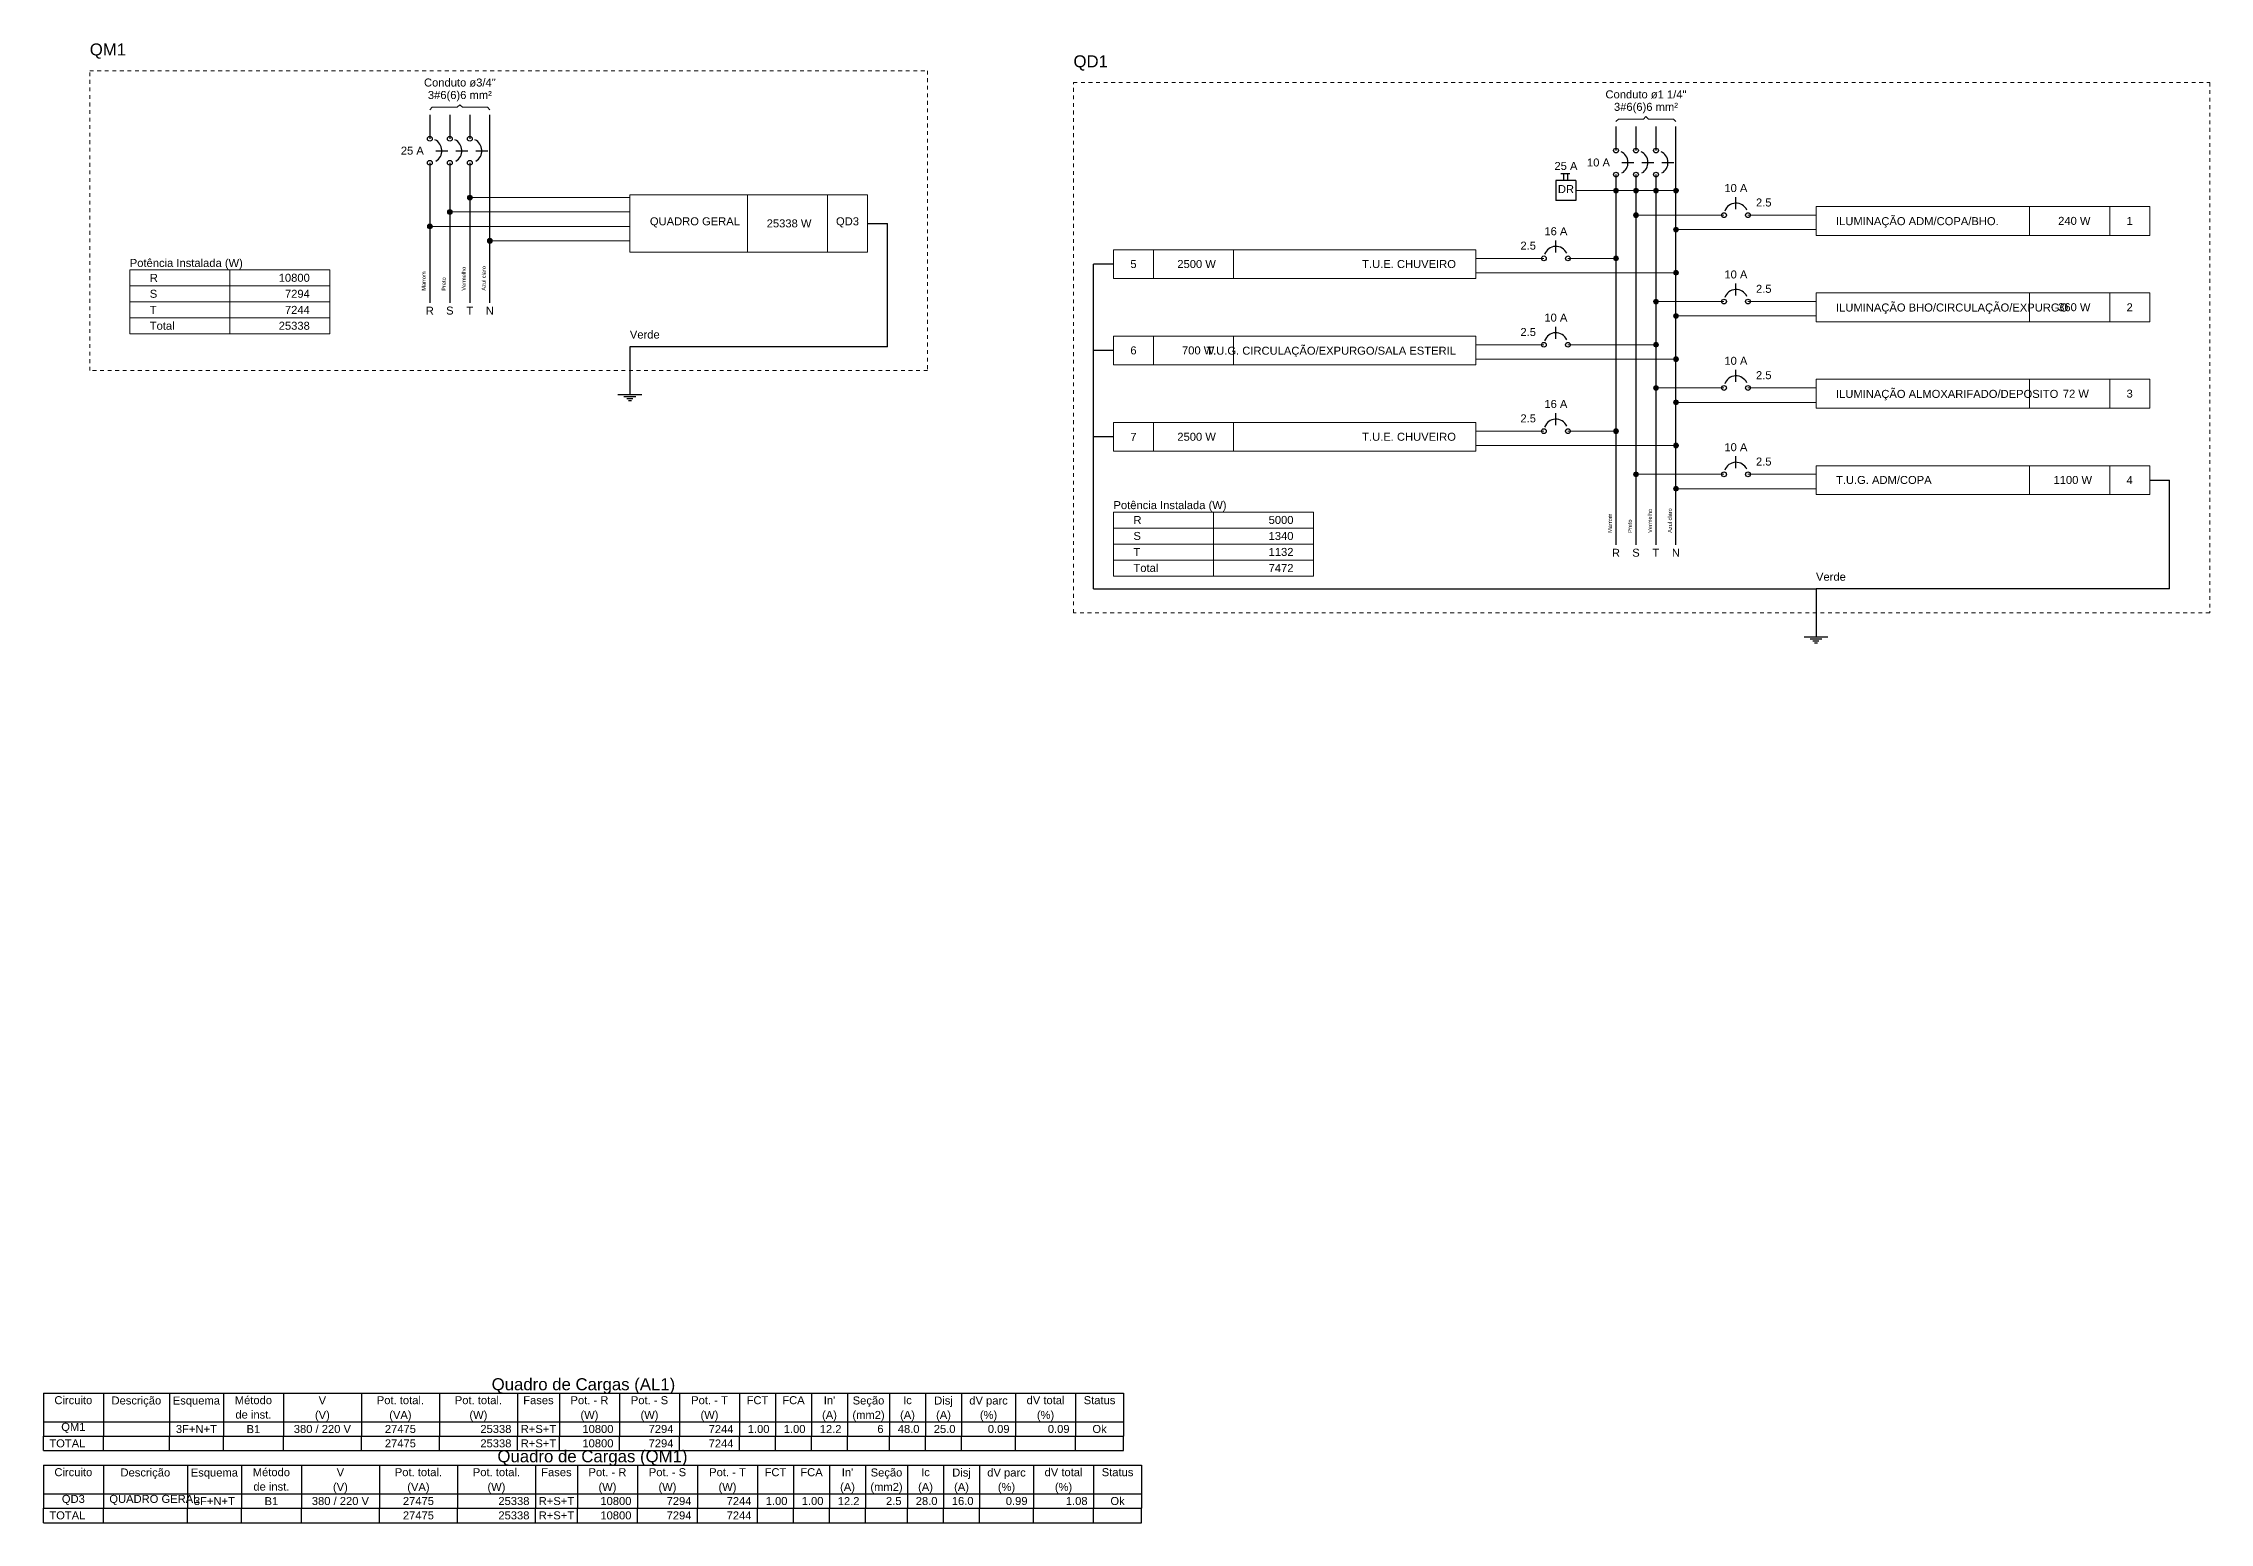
# Model space of a CAD drawing. Header units: millimetres. Extents: x 0 to 321, y -39 to 66.
# Drawn here: x 120.6 to 178, y -2.3 to 36.9 of the extents above; entities that cross this region are included whole.
import ezdxf

# ---------------------------------------------------------------- set-up
doc = ezdxf.new("R2010")
doc.units = ezdxf.units.MM
doc.header["$LTSCALE"] = 0.5
doc.header["$MEASUREMENT"] = 0
doc.linetypes.add('DOT2', pattern=[3.175, 0, -3.175])
for name, color, linetype, lineweight in [('DI-Barramento Fase 1', 6, 'Continuous', 30), ('DI-Barramento Fase 2', 6, 'Continuous', 30), ('DI-Barramento Fase 3', 6, 'Continuous', 30), ('DI-Barramento Neutro', 6, 'Continuous', 30), ('DI-Disjuntor', 1, 'Continuous', 30), ('DI-Fios', 3, 'Continuous', 30), ('DI-Linhas do diagrama', 9, 'Continuous', 20), ('DI-Linhas do quadro', 1, 'Continuous', 30), ('DI-Pontilhado', 7, 'Continuous', 20), ('DI-Textos do diagrama', 7, 'Continuous', 20), ('DI-Textos do quadro', 7, 'Continuous', 20), ('DI-Título do diagrama', 3, 'Continuous', 30), ('DI-Título do quadro', 1, 'Continuous', 30)]:
    doc.layers.add(name, color=color, linetype=linetype, lineweight=lineweight)
doc.styles.add('Arial', font='arial.ttf')

msp = doc.modelspace()

# ---------------------------------------------------------------- linework, layer by layer
at = {"layer": 'DI-Barramento Fase 1', "linetype": 'Continuous'}
for p, q in [((130.841, 34.983), (130.841, 34.348)), ((162.238, 34.669), (162.238, 34.034)), ((130.841, 33.712), (130.841, 30.006)), ((162.238, 33.398), (162.238, 23.592))]:
    msp.add_line(p, q, dxfattribs=at)
at = {"layer": 'DI-Barramento Fase 2', "linetype": 'Continuous'}
for p, q in [((131.371, 34.983), (131.371, 34.348)), ((162.767, 34.669), (162.767, 34.034)), ((131.371, 33.712), (131.371, 30.006)), ((162.767, 33.398), (162.767, 23.592))]:
    msp.add_line(p, q, dxfattribs=at)
at = {"layer": 'DI-Barramento Fase 3', "linetype": 'Continuous'}
for p, q in [((131.9, 34.983), (131.9, 34.348)), ((163.297, 34.669), (163.297, 34.034)), ((131.9, 33.712), (131.9, 30.006)), ((163.297, 33.398), (163.297, 23.592))]:
    msp.add_line(p, q, dxfattribs=at)
at = {"layer": 'DI-Barramento Neutro', "linetype": 'Continuous'}
for p, q in [((132.43, 30.006), (132.43, 34.983)), ((163.826, 23.592), (163.826, 34.669))]:
    msp.add_line(p, q, dxfattribs=at)
at = {"layer": 'DI-Disjuntor', "linetype": 'Continuous'}
for p, q in [((131, 34.03), (131.318, 34.03)), ((131.53, 34.03), (131.847, 34.03)), ((132.059, 34.03), (132.377, 34.03)), ((160.782, 33.425), (161.02, 33.425)), ((160.861, 33.24), (160.861, 33.425)), ((160.967, 33.24), (160.967, 33.425)), ((162.396, 33.716), (162.714, 33.716)), ((162.926, 33.716), (163.244, 33.716)), ((163.455, 33.716), (163.773, 33.716)), ((160.649, 33.24), (160.649, 32.71)), ((161.179, 33.24), (160.649, 33.24)), ((161.179, 32.71), (160.649, 32.71)), ((161.179, 33.24), (161.179, 32.71)), ((165.415, 32.481), (165.415, 32.799)), ((160.649, 31.338), (160.649, 31.655)), ((165.415, 30.194), (165.415, 30.512)), ((160.649, 29.05), (160.649, 29.368)), ((165.415, 27.907), (165.415, 28.224)), ((160.649, 26.763), (160.649, 27.081)), ((165.415, 25.619), (165.415, 25.937))]:
    msp.add_line(p, q, dxfattribs=at)
for centre in [(130.841, 34.348), (131.371, 34.348), (131.9, 34.348), (162.238, 34.034), (162.767, 34.034), (163.297, 34.034), (130.841, 33.712), (131.371, 33.712), (131.9, 33.712), (162.238, 33.398), (162.767, 33.398), (163.297, 33.398), (165.097, 32.323), (165.732, 32.323), (160.331, 31.179), (160.967, 31.179), (165.097, 30.035), (165.732, 30.035), (160.331, 28.891), (160.967, 28.891), (165.097, 27.748), (165.732, 27.748), (160.331, 26.604), (160.967, 26.604), (165.097, 25.46), (165.732, 25.46)]:
    msp.add_circle(centre, 0.0635, dxfattribs=at)
for centre, start, end in [((130.841, 34.03), 300, 65), ((131.371, 34.03), 300, 65), ((131.9, 34.03), 300, 65), ((162.238, 33.716), 300, 65), ((162.767, 33.716), 300, 65), ((163.297, 33.716), 300, 65), ((165.415, 32.323), 25, 160), ((160.649, 31.179), 25, 160), ((165.415, 30.035), 25, 160), ((160.649, 28.891), 25, 160), ((165.415, 27.748), 25, 160), ((160.649, 26.604), 25, 160), ((165.415, 25.46), 25, 160)]:
    msp.add_arc(centre, 0.318, start, end, dxfattribs=at)
at = {"layer": 'DI-Fios', "linetype": 'Continuous'}
for p, q in [((142.427, 32.103), (142.956, 32.103)), ((142.956, 28.841), (142.956, 32.103)), ((148.937, 31.026), (148.407, 31.026)), ((148.407, 22.427), (148.407, 31.026)), ((136.136, 28.841), (136.136, 27.57)), ((142.956, 28.841), (136.136, 28.841)), ((148.937, 28.739), (148.407, 28.739)), ((135.819, 27.57), (136.454, 27.57)), ((135.977, 27.517), (136.295, 27.517)), ((136.057, 27.464), (136.216, 27.464)), ((136.097, 27.411), (136.176, 27.411)), ((148.937, 26.451), (148.407, 26.451)), ((176.365, 25.308), (176.894, 25.308)), ((176.894, 22.427), (176.894, 25.308)), ((148.407, 22.427), (167.533, 22.427)), ((167.533, 22.427), (167.533, 21.157)), ((176.894, 22.427), (167.533, 22.427)), ((167.215, 21.157), (167.85, 21.157)), ((167.374, 21.104), (167.691, 21.104)), ((167.453, 21.051), (167.612, 21.051)), ((167.493, 20.998), (167.572, 20.998))]:
    msp.add_line(p, q, dxfattribs=at)
at = {"layer": 'DI-Linhas do diagrama', "linetype": 'Continuous'}
for p, q in [((131.9, 32.789), (136.136, 32.789)), ((139.25, 31.34), (139.25, 32.865)), ((141.368, 31.34), (141.368, 32.865)), ((162.238, 32.975), (161.179, 32.975)), ((162.238, 32.975), (163.826, 32.975)), ((131.371, 32.408), (136.136, 32.408)), ((162.767, 32.323), (165.097, 32.323)), ((165.732, 32.323), (167.533, 32.323)), ((173.188, 31.789), (173.188, 32.551)), ((175.306, 31.789), (175.306, 32.551)), ((130.841, 32.026), (136.136, 32.026)), ((132.43, 31.645), (136.136, 31.645)), ((163.826, 31.941), (167.533, 31.941)), ((149.996, 30.645), (149.996, 31.408)), ((152.114, 30.645), (152.114, 31.408)), ((158.531, 31.179), (160.331, 31.179)), ((162.238, 31.179), (160.967, 31.179)), ((125.546, 30.451), (125.546, 30.874)), ((125.546, 30.027), (125.546, 30.451)), ((158.531, 30.798), (163.826, 30.798)), ((125.546, 29.603), (125.546, 30.027)), ((163.297, 30.035), (165.097, 30.035)), ((165.732, 30.035), (167.533, 30.035)), ((173.188, 29.501), (173.188, 30.264)), ((175.306, 29.501), (175.306, 30.264)), ((125.546, 29.18), (125.546, 29.603)), ((163.826, 29.654), (167.533, 29.654)), ((149.996, 28.358), (149.996, 29.12)), ((152.114, 28.358), (152.114, 29.12)), ((158.531, 28.891), (160.331, 28.891)), ((163.297, 28.891), (160.967, 28.891)), ((158.531, 28.51), (163.826, 28.51)), ((163.297, 27.748), (165.097, 27.748)), ((165.732, 27.748), (167.533, 27.748)), ((173.188, 27.214), (173.188, 27.976)), ((175.306, 27.214), (175.306, 27.976)), ((163.826, 27.366), (167.533, 27.366)), ((149.996, 26.07), (149.996, 26.833)), ((152.114, 26.07), (152.114, 26.833)), ((158.531, 26.604), (160.331, 26.604)), ((162.238, 26.604), (160.967, 26.604)), ((158.531, 26.223), (163.826, 26.223)), ((162.767, 25.46), (165.097, 25.46)), ((165.732, 25.46), (167.533, 25.46)), ((173.188, 24.927), (173.188, 25.689)), ((175.306, 24.927), (175.306, 25.689)), ((163.826, 25.079), (167.533, 25.079)), ((151.584, 24.037), (151.584, 24.461)), ((151.584, 23.613), (151.584, 24.037)), ((151.584, 23.19), (151.584, 23.613)), ((151.584, 22.766), (151.584, 23.19))]:
    msp.add_line(p, q, dxfattribs=at)
at = {"layer": 'DI-Linhas do diagrama', "linetype": 'Continuous', "const_width": 0.0635}
for points in [[(131.932, 32.789, 1), (131.868, 32.789, 1)], [(162.27, 32.975, 1), (162.206, 32.975, 1)], [(162.799, 32.975, 1), (162.735, 32.975, 1)], [(163.329, 32.975, 1), (163.265, 32.975, 1)], [(163.858, 32.975, 1), (163.794, 32.975, 1)], [(131.403, 32.408, 1), (131.339, 32.408, 1)], [(162.799, 32.323, 1), (162.735, 32.323, 1)], [(130.873, 32.026, 1), (130.809, 32.026, 1)], [(132.462, 31.645, 1), (132.398, 31.645, 1)], [(163.858, 31.941, 1), (163.794, 31.941, 1)], [(162.27, 31.179, 1), (162.206, 31.179, 1)], [(163.858, 30.798, 1), (163.794, 30.798, 1)], [(163.329, 30.035, 1), (163.265, 30.035, 1)], [(163.858, 29.654, 1), (163.794, 29.654, 1)], [(163.329, 28.891, 1), (163.265, 28.891, 1)], [(163.858, 28.51, 1), (163.794, 28.51, 1)], [(163.329, 27.748, 1), (163.265, 27.748, 1)], [(163.858, 27.366, 1), (163.794, 27.366, 1)], [(162.27, 26.604, 1), (162.206, 26.604, 1)], [(163.858, 26.223, 1), (163.794, 26.223, 1)], [(162.799, 25.46, 1), (162.735, 25.46, 1)], [(163.858, 25.079, 1), (163.794, 25.079, 1)]]:
    msp.add_lwpolyline(points, format="xyb", close=True, dxfattribs=at)
at = {"layer": 'DI-Linhas do diagrama', "linetype": 'Continuous'}
for points in [[(136.136, 31.34), (136.136, 32.865), (142.427, 32.865), (142.427, 31.34), (136.136, 31.34)], [(167.533, 31.789), (167.533, 32.551), (176.365, 32.551), (176.365, 31.789), (167.533, 31.789)], [(148.937, 30.645), (148.937, 31.408), (158.531, 31.408), (158.531, 30.645), (148.937, 30.645)], [(122.899, 30.451), (122.899, 30.874), (128.194, 30.874), (128.194, 30.451), (122.899, 30.451)], [(122.899, 30.027), (122.899, 30.451), (128.194, 30.451), (128.194, 30.027), (122.899, 30.027)], [(122.899, 29.603), (122.899, 30.027), (128.194, 30.027), (128.194, 29.603), (122.899, 29.603)], [(167.533, 29.501), (167.533, 30.264), (176.365, 30.264), (176.365, 29.501), (167.533, 29.501)], [(122.899, 29.18), (122.899, 29.603), (128.194, 29.603), (128.194, 29.18), (122.899, 29.18)], [(148.937, 28.358), (148.937, 29.12), (158.531, 29.12), (158.531, 28.358), (148.937, 28.358)], [(167.533, 27.214), (167.533, 27.976), (176.365, 27.976), (176.365, 27.214), (167.533, 27.214)], [(148.937, 26.07), (148.937, 26.833), (158.531, 26.833), (158.531, 26.07), (148.937, 26.07)], [(167.533, 24.927), (167.533, 25.689), (176.365, 25.689), (176.365, 24.927), (167.533, 24.927)], [(148.937, 24.037), (148.937, 24.461), (154.232, 24.461), (154.232, 24.037), (148.937, 24.037)], [(148.937, 23.613), (148.937, 24.037), (154.232, 24.037), (154.232, 23.613), (148.937, 23.613)], [(148.937, 23.19), (148.937, 23.613), (154.232, 23.613), (154.232, 23.19), (148.937, 23.19)], [(148.937, 22.766), (148.937, 23.19), (154.232, 23.19), (154.232, 22.766), (148.937, 22.766)]]:
    msp.add_lwpolyline(points, close=True, dxfattribs=at)
for centre in [(131.9, 32.789), (162.238, 32.975), (162.767, 32.975), (163.297, 32.975), (163.826, 32.975), (131.371, 32.408), (162.767, 32.323), (130.841, 32.026), (132.43, 31.645), (163.826, 31.941), (162.238, 31.179), (163.826, 30.798), (163.297, 30.035), (163.826, 29.654), (163.297, 28.891), (163.826, 28.51), (163.297, 27.748), (163.826, 27.366), (162.238, 26.604), (163.826, 26.223), (162.767, 25.46), (163.826, 25.079)]:
    msp.add_circle(centre, 0.0635, dxfattribs=at)
at = {"layer": 'DI-Linhas do quadro', "linetype": 'Continuous'}
for p, q in [((120.611, 1.127), (149.204, 1.127)), ((120.611, 1.127), (120.611, -0.017)), ((122.199, 1.127), (122.199, -0.017)), ((123.947, 1.127), (123.947, -0.017)), ((125.376, 1.127), (125.376, -0.017)), ((126.965, 1.127), (126.965, -0.017)), ((129.03, 1.127), (129.03, -0.017)), ((131.095, 1.127), (131.095, -0.017)), ((133.16, 1.127), (133.16, -0.017)), ((134.272, 1.127), (134.272, -0.017)), ((135.86, 1.127), (135.86, -0.017)), ((137.449, 1.127), (137.449, -0.017)), ((139.037, 1.127), (139.037, -0.017)), ((139.991, 1.127), (139.991, -0.017)), ((140.944, 1.127), (140.944, -0.017)), ((141.897, 1.127), (141.897, -0.017)), ((143.009, 1.127), (143.009, -0.017)), ((143.962, 1.127), (143.962, -0.017)), ((144.915, 1.127), (144.915, -0.017)), ((146.345, 1.127), (146.345, -0.017)), ((147.933, 1.127), (147.933, -0.017)), ((149.204, 1.127), (149.204, -0.017)), ((120.611, 0.364), (149.204, 0.364)), ((120.611, -0.017), (149.204, -0.017)), ((120.611, -0.398), (120.611, -0.017)), ((120.611, -0.398), (120.611, -0.017)), ((120.611, -0.398), (149.204, -0.398)), ((122.199, -0.398), (122.199, -0.017)), ((123.947, -0.398), (123.947, -0.017)), ((125.376, -0.398), (125.376, -0.017)), ((126.965, -0.398), (126.965, -0.017)), ((129.03, -0.398), (129.03, -0.017)), ((131.095, -0.398), (131.095, -0.017)), ((133.16, -0.398), (133.16, -0.017)), ((134.272, -0.398), (134.272, -0.017)), ((135.86, -0.398), (135.86, -0.017)), ((137.449, -0.398), (137.449, -0.017)), ((139.037, -0.398), (139.037, -0.017)), ((139.991, -0.398), (139.991, -0.017)), ((140.944, -0.398), (140.944, -0.017)), ((141.897, -0.398), (141.897, -0.017)), ((143.009, -0.398), (143.009, -0.017)), ((143.962, -0.398), (143.962, -0.017)), ((144.915, -0.398), (144.915, -0.017)), ((146.345, -0.398), (146.345, -0.017)), ((147.933, -0.398), (147.933, -0.017)), ((149.204, -0.398), (149.204, -0.017)), ((120.611, -0.781), (149.68, -0.781)), ((120.611, -0.781), (120.611, -1.925)), ((122.199, -0.781), (122.199, -1.925)), ((124.423, -0.781), (124.423, -1.925)), ((125.853, -0.781), (125.853, -1.925)), ((127.441, -0.781), (127.441, -1.925)), ((129.506, -0.781), (129.506, -1.925)), ((131.571, -0.781), (131.571, -1.925)), ((133.637, -0.781), (133.637, -1.925)), ((134.748, -0.781), (134.748, -1.925)), ((136.337, -0.781), (136.337, -1.925)), ((137.925, -0.781), (137.925, -1.925)), ((139.514, -0.781), (139.514, -1.925)), ((140.467, -0.781), (140.467, -1.925)), ((141.42, -0.781), (141.42, -1.925)), ((142.373, -0.781), (142.373, -1.925)), ((143.485, -0.781), (143.485, -1.925)), ((144.438, -0.781), (144.438, -1.925)), ((145.391, -0.781), (145.391, -1.925)), ((146.821, -0.781), (146.821, -1.925)), ((148.41, -0.781), (148.41, -1.925)), ((149.68, -0.781), (149.68, -1.925)), ((120.611, -1.543), (149.68, -1.543)), ((120.611, -1.925), (149.68, -1.925)), ((120.611, -2.306), (120.611, -1.925)), ((120.611, -2.306), (120.611, -1.925)), ((122.199, -2.306), (122.199, -1.925)), ((124.423, -2.306), (124.423, -1.925)), ((125.853, -2.306), (125.853, -1.925)), ((127.441, -2.306), (127.441, -1.925)), ((129.506, -2.306), (129.506, -1.925)), ((131.571, -2.306), (131.571, -1.925)), ((133.637, -2.306), (133.637, -1.925)), ((134.748, -2.306), (134.748, -1.925)), ((136.337, -2.306), (136.337, -1.925)), ((137.925, -2.306), (137.925, -1.925)), ((139.514, -2.306), (139.514, -1.925)), ((140.467, -2.306), (140.467, -1.925)), ((141.42, -2.306), (141.42, -1.925)), ((142.373, -2.306), (142.373, -1.925)), ((143.485, -2.306), (143.485, -1.925)), ((144.438, -2.306), (144.438, -1.925)), ((145.391, -2.306), (145.391, -1.925)), ((146.821, -2.306), (146.821, -1.925)), ((148.41, -2.306), (148.41, -1.925)), ((149.68, -2.306), (149.68, -1.925)), ((120.611, -2.306), (149.68, -2.306))]:
    msp.add_line(p, q, dxfattribs=at)
at = {"layer": 'DI-Pontilhado', "linetype": 'DOT2', "ltscale": 0.05}
for points in [[(121.84, 28.206), (121.84, 36.148), (144.015, 36.148), (144.015, 28.206), (121.84, 28.206)], [(147.878, 21.792), (147.878, 35.834), (177.953, 35.834), (177.953, 21.792), (147.878, 21.792)]]:
    msp.add_lwpolyline(points, close=True, dxfattribs=at)
at = {"layer": 'DI-Textos do diagrama', "linetype": 'Continuous'}
for p, q in [((130.841, 35.115), (130.907, 35.182)), ((130.907, 35.182), (131.569, 35.182)), ((131.569, 35.182), (131.636, 35.248)), ((131.636, 35.248), (131.702, 35.182)), ((131.702, 35.182), (132.364, 35.182)), ((132.364, 35.182), (132.43, 35.115)), ((162.238, 34.802), (162.304, 34.868)), ((162.304, 34.868), (162.966, 34.868)), ((162.966, 34.868), (163.032, 34.934)), ((163.032, 34.934), (163.098, 34.868)), ((163.098, 34.868), (163.76, 34.868)), ((163.76, 34.868), (163.826, 34.802))]:
    msp.add_line(p, q, dxfattribs=at)

# ---------------------------------------------------------------- texts
at = {"layer": 'DI-Barramento Fase 1', "char_height": 0.1059, "width": 0.76248, "attachment_point": 7, "rotation": 90.00021, "line_spacing_factor": 0.798, "style": 'Arial'}
for insert in [(130.735, 30.324), (162.132, 23.91)]:
    msp.add_mtext('Marrom', dxfattribs=dict(at, insert=insert))
at = {"layer": 'DI-Barramento Fase 1', "char_height": 0.212, "width": 0.25416, "attachment_point": 8, "line_spacing_factor": 0.798, "style": 'Arial'}
for insert in [(130.841, 29.688), (162.238, 23.275)]:
    msp.add_mtext('R', dxfattribs=dict(at, insert=insert))
at = {"layer": 'DI-Barramento Fase 2', "char_height": 0.1059, "width": 0.6354, "attachment_point": 7, "rotation": 90.00021, "line_spacing_factor": 0.798, "style": 'Arial'}
for insert in [(131.265, 30.324), (162.661, 23.91)]:
    msp.add_mtext('Preto', dxfattribs=dict(at, insert=insert))
at = {"layer": 'DI-Barramento Fase 2', "char_height": 0.212, "width": 0.25416, "attachment_point": 8, "line_spacing_factor": 0.798, "style": 'Arial'}
for insert in [(131.371, 29.688), (162.767, 23.275)]:
    msp.add_mtext('S', dxfattribs=dict(at, insert=insert))
at = {"layer": 'DI-Barramento Fase 3', "char_height": 0.1059, "width": 1.01664, "attachment_point": 7, "rotation": 90.00021, "line_spacing_factor": 0.798, "style": 'Arial'}
for insert in [(131.794, 30.324), (163.191, 23.91)]:
    msp.add_mtext('Vermelho', dxfattribs=dict(at, insert=insert))
at = {"layer": 'DI-Barramento Fase 3', "char_height": 0.212, "width": 0.25416, "attachment_point": 8, "line_spacing_factor": 0.798, "style": 'Arial'}
for insert in [(131.9, 29.688), (163.297, 23.275)]:
    msp.add_mtext('T', dxfattribs=dict(at, insert=insert))
at = {"layer": 'DI-Barramento Neutro', "char_height": 0.1059, "width": 1.2708, "attachment_point": 7, "rotation": 90.00021, "line_spacing_factor": 0.798, "style": 'Arial'}
for insert in [(132.324, 30.324), (163.72, 23.91)]:
    msp.add_mtext('Azul claro', dxfattribs=dict(at, insert=insert))
at = {"layer": 'DI-Barramento Neutro', "char_height": 0.212, "width": 0.25416, "attachment_point": 8, "line_spacing_factor": 0.798, "style": 'Arial'}
for insert in [(132.43, 29.688), (163.826, 23.275)]:
    msp.add_mtext('N', dxfattribs=dict(at, insert=insert))
at = {"layer": 'DI-Disjuntor', "insert": (160.914, 32.909), "char_height": 0.2118, "width": 0.50832, "attachment_point": 8, "line_spacing_factor": 0.798, "style": 'Arial'}
msp.add_mtext('DR', dxfattribs=at)
at = {"layer": 'DI-Fios', "char_height": 0.2118, "width": 1.2708, "attachment_point": 7, "line_spacing_factor": 0.798, "style": 'Arial'}
for insert in [(136.136, 29.053), (167.533, 22.639)]:
    msp.add_mtext('Verde', dxfattribs=dict(at, insert=insert))
at = {"layer": 'DI-Linhas do diagrama', "line_spacing_factor": 0.798, "style": 'Arial'}
for s, insert, char_height, width, attachment_point in [('R', (123.428, 30.557), 0.212, 0.25416, 7), (' 10800', (127.664, 30.557), 0.2118, 1.52496, 9), ('T', (123.428, 29.709), 0.212, 0.25416, 7), ('S', (123.428, 30.133), 0.212, 0.25416, 7), ('  7294', (127.664, 30.133), 0.2118, 1.52496, 9), ('  7244', (127.664, 29.709), 0.2118, 1.52496, 9), ('Total', (123.428, 29.286), 0.2118, 1.2708, 7), (' 25338', (127.664, 29.286), 0.2118, 1.52496, 9), ('R', (149.466, 24.143), 0.212, 0.25416, 7), ('  5000', (153.702, 24.143), 0.2118, 1.52496, 9), ('S', (149.466, 23.719), 0.212, 0.25416, 7), ('  1340', (153.702, 23.719), 0.2118, 1.52496, 9), ('  1132', (153.702, 23.296), 0.2118, 1.52496, 9), ('T', (149.466, 23.296), 0.212, 0.25416, 7), ('Total', (149.466, 22.872), 0.2118, 1.2708, 7), ('  7472', (153.702, 22.872), 0.2118, 1.52496, 9)]:
    msp.add_mtext(s, dxfattribs=dict(at, insert=insert, char_height=char_height, width=width, attachment_point=attachment_point))
at = {"layer": 'DI-Textos do diagrama', "line_spacing_factor": 0.798, "style": 'Arial'}
for s, insert, char_height, width, attachment_point in [('Conduto ø3/4"', (131.636, 35.725), 0.2118, 3.30408, 8), ('3#6(6)6 mm²', (131.636, 35.337), 0.2118, 2.79576, 8), ('Conduto ø1 1/4"', (163.032, 35.411), 0.2118, 3.8124, 8), ('3#6(6)6 mm²', (163.032, 35.023), 0.2118, 2.79576, 8), (' 25 A', (130.682, 33.924), 0.2118, 1.2708, 9), ('25 A', (160.914, 33.518), 0.2118, 1.01664, 8), (' 10 A', (162.079, 33.61), 0.2118, 1.2708, 9), ('    10 A', (164.779, 32.933), 0.2118, 2.03328, 7), ('2.5', (165.944, 32.551), 0.2118, 0.76248, 7), (' 25338 W', (140.309, 31.997), 0.2118, 2.03328, 8), ('QD3', (141.897, 31.997), 0.2118, 0.76248, 8), ('ILUMINAÇÃO ADM/COPA/BHO.', (168.062, 31.994), 0.2118, 6.09984, 7), ('   240 W', (174.247, 32.064), 0.2118, 2.03328, 8), ('1', (175.835, 32.064), 0.212, 0.25416, 8), ('2.5', (160.12, 31.408), 0.2118, 0.76248, 9), ('    16 A', (160.014, 31.789), 0.2118, 2.03328, 7), ('Potência Instalada (W)', (122.899, 30.889), 0.2118, 5.59152, 7), ('5', (149.466, 30.921), 0.212, 0.25416, 8), ('  2500 W', (151.055, 30.921), 0.2118, 2.03328, 8), ('T.U.E. CHUVEIRO', (158.002, 30.921), 0.2118, 3.8124, 9), ('    10 A', (164.779, 30.645), 0.2118, 2.03328, 7), ('2.5', (165.944, 30.264), 0.2118, 0.76248, 7), ('ILUMINAÇÃO BHO/CIRCULAÇÃO/EXPURGO', (168.062, 29.707), 0.2118, 8.38728, 7), ('   360 W', (174.247, 29.777), 0.2118, 2.03328, 8), ('2', (175.835, 29.777), 0.212, 0.25416, 8), ('2.5', (160.12, 29.12), 0.2118, 0.76248, 9), ('    10 A', (160.014, 29.502), 0.2118, 2.03328, 7), ('6', (149.466, 28.633), 0.212, 0.25416, 8), ('   700 W', (151.055, 28.633), 0.2118, 2.03328, 8), ('T.U.G. CIRCULAÇÃO/EXPURGO/SALA ESTERIL', (158.002, 28.563), 0.2118, 9.65808, 9), ('    10 A', (164.779, 28.358), 0.2118, 2.03328, 7), ('2.5', (165.944, 27.977), 0.2118, 0.76248, 7), ('ILUMINAÇÃO ALMOXARIFADO/DEPOSITO', (168.062, 27.419), 0.2118, 8.13312, 7), ('    72 W', (174.247, 27.489), 0.2118, 2.03328, 8), ('3', (175.835, 27.489), 0.212, 0.25416, 8), ('2.5', (160.12, 26.833), 0.2118, 0.76248, 9), ('    16 A', (160.014, 27.214), 0.2118, 2.03328, 7), ('7', (149.466, 26.346), 0.212, 0.25416, 8), ('  2500 W', (151.055, 26.346), 0.2118, 2.03328, 8), ('T.U.E. CHUVEIRO', (158.002, 26.346), 0.2118, 3.8124, 9), ('    10 A', (164.779, 26.07), 0.2118, 2.03328, 7), ('2.5', (165.944, 25.689), 0.2118, 0.76248, 7), ('T.U.G. ADM/COPA', (168.062, 25.202), 0.2118, 3.8124, 7), ('  1100 W', (174.247, 25.202), 0.2118, 2.03328, 8), ('4', (175.835, 25.202), 0.212, 0.25416, 8), ('Potência Instalada (W)', (148.937, 24.475), 0.2118, 5.59152, 7)]:
    msp.add_mtext(s, dxfattribs=dict(at, insert=insert, char_height=char_height, width=width, attachment_point=attachment_point))
at = {"layer": 'DI-Textos do quadro', "line_spacing_factor": 0.798, "style": 'Arial'}
for s, insert, char_height, width, attachment_point in [('Circuito', (121.405, 0.83), 0.2118, 2.03328, 8), ('Descrição', (123.073, 0.76), 0.2118, 2.28744, 8), ('Esquema', (124.662, 0.76), 0.2118, 1.77912, 8), ('Método', (126.171, 0.83), 0.2118, 1.52496, 8), ('de inst.', (126.171, 0.449), 0.2118, 2.03328, 8), ('(V)', (127.997, 0.379), 0.2118, 0.76248, 8), ('V', (127.997, 0.83), 0.212, 0.25416, 8), ('Pot. total.', (130.062, 0.83), 0.2118, 2.79576, 8), ('(VA)', (130.062, 0.379), 0.2118, 1.01664, 8), ('Pot. total.', (132.127, 0.83), 0.2118, 2.79576, 8), ('(W)', (132.127, 0.379), 0.2118, 0.76248, 8), ('Fases', (133.716, 0.83), 0.2118, 1.2708, 8), ('Pot. - R', (135.066, 0.83), 0.2118, 2.03328, 8), ('(W)', (135.066, 0.379), 0.2118, 0.76248, 8), ('Pot. - S', (136.655, 0.83), 0.2118, 2.03328, 8), ('(W)', (136.655, 0.379), 0.2118, 0.76248, 8), ('Pot. - T', (138.243, 0.83), 0.2118, 2.03328, 8), ('(W)', (138.243, 0.379), 0.2118, 0.76248, 8), ('FCT', (139.514, 0.83), 0.2118, 0.76248, 8), ('FCA', (140.467, 0.83), 0.2118, 0.76248, 8), ('(A)', (141.42, 0.379), 0.2118, 0.76248, 8), ("In'", (141.42, 0.83), 0.2118, 0.76248, 8), ('(mm2)', (142.453, 0.379), 0.2118, 1.2708, 8), ('Seção', (142.453, 0.76), 0.2118, 1.2708, 8), ('(A)', (143.485, 0.379), 0.2118, 0.76248, 8), ('Ic', (143.485, 0.83), 0.2118, 0.50832, 8), ('Disj', (144.438, 0.76), 0.2118, 1.01664, 8), ('(A)', (144.438, 0.379), 0.2118, 0.76248, 8), ('dV parc', (145.63, 0.76), 0.2118, 1.77912, 8), ('(%)', (145.63, 0.379), 0.2118, 0.76248, 8), ('dV total', (147.139, 0.83), 0.2118, 2.03328, 8), ('(%)', (147.139, 0.379), 0.2118, 0.76248, 8), ('Status', (148.568, 0.83), 0.2118, 1.52496, 8), ('QM1', (121.405, 0.068), 0.2118, 0.76248, 8), ('3F+N+T', (124.662, 0.068), 0.2118, 1.52496, 8), ('B1', (126.171, 0.068), 0.2118, 0.50832, 8), ('380 / 220 V', (127.997, 0.068), 0.2118, 2.79576, 8), ('27475', (130.062, 0.068), 0.2118, 1.2708, 8), ('25338', (133.001, 0.068), 0.2118, 1.2708, 9), ('R+S+T', (133.716, 0.068), 0.2118, 1.2708, 8), ('10800', (135.702, 0.068), 0.2118, 1.2708, 9), ('7294', (137.29, 0.068), 0.2118, 1.01664, 9), ('7244', (138.879, 0.068), 0.2118, 1.01664, 9), ('1.00', (139.832, 0.068), 0.2118, 1.01664, 9), ('1.00', (140.785, 0.068), 0.2118, 1.01664, 9), ('12.2', (141.738, 0.068), 0.2118, 1.01664, 9), ('6', (142.85, 0.068), 0.212, 0.25416, 9), ('48.0', (143.803, 0.068), 0.2118, 1.01664, 9), ('25.0', (144.756, 0.068), 0.2118, 1.01664, 9), ('0.09', (146.186, 0.068), 0.2118, 1.01664, 9), ('0.09', (147.774, 0.068), 0.2118, 1.01664, 9), ('Ok', (148.568, 0.068), 0.2118, 0.50832, 8), ('TOTAL', (120.77, -0.313), 0.2118, 1.2708, 7), ('27475', (130.062, -0.313), 0.2118, 1.2708, 8), ('25338', (133.001, -0.313), 0.2118, 1.2708, 9), ('R+S+T', (133.716, -0.313), 0.2118, 1.2708, 8), ('10800', (135.702, -0.313), 0.2118, 1.2708, 9), ('7294', (137.29, -0.313), 0.2118, 1.01664, 9), ('7244', (138.879, -0.313), 0.2118, 1.01664, 9), ('Circuito', (121.405, -1.077), 0.2118, 2.03328, 8), ('Descrição', (123.311, -1.147), 0.2118, 2.28744, 8), ('Esquema', (125.138, -1.147), 0.2118, 1.77912, 8), ('Método', (126.647, -1.077), 0.2118, 1.52496, 8), ('V', (128.474, -1.077), 0.212, 0.25416, 8), ('Pot. total.', (130.539, -1.077), 0.2118, 2.79576, 8), ('Pot. total.', (132.604, -1.077), 0.2118, 2.79576, 8), ('Fases', (134.192, -1.077), 0.2118, 1.2708, 8), ('Pot. - R', (135.543, -1.077), 0.2118, 2.03328, 8), ('Pot. - S', (137.131, -1.077), 0.2118, 2.03328, 8), ('Pot. - T', (138.72, -1.077), 0.2118, 2.03328, 8), ('FCT', (139.99, -1.077), 0.2118, 0.76248, 8), ('FCA', (140.944, -1.077), 0.2118, 0.76248, 8), ("In'", (141.897, -1.077), 0.2118, 0.76248, 8), ('Seção', (142.929, -1.147), 0.2118, 1.2708, 8), ('Ic', (143.962, -1.077), 0.2118, 0.50832, 8), ('Disj', (144.915, -1.147), 0.2118, 1.01664, 8), ('dV parc', (146.106, -1.147), 0.2118, 1.77912, 8), ('dV total', (147.615, -1.077), 0.2118, 2.03328, 8), ('Status', (149.045, -1.077), 0.2118, 1.52496, 8), ('QD3', (121.405, -1.84), 0.2118, 0.76248, 8), ('QUADRO GERAL', (122.358, -1.84), 0.2118, 3.04992, 7), ('3F+N+T', (125.138, -1.84), 0.2118, 1.52496, 8), ('de inst.', (126.647, -1.458), 0.2118, 2.03328, 8), ('B1', (126.647, -1.84), 0.2118, 0.50832, 8), ('380 / 220 V', (128.474, -1.84), 0.2118, 2.79576, 8), ('(V)', (128.474, -1.528), 0.2118, 0.76248, 8), ('27475', (130.539, -1.84), 0.2118, 1.2708, 8), ('(VA)', (130.539, -1.528), 0.2118, 1.01664, 8), ('(W)', (132.604, -1.528), 0.2118, 0.76248, 8), ('25338', (133.478, -1.84), 0.2118, 1.2708, 9), ('R+S+T', (134.192, -1.84), 0.2118, 1.2708, 8), ('(W)', (135.543, -1.528), 0.2118, 0.76248, 8), ('10800', (136.178, -1.84), 0.2118, 1.2708, 9), ('(W)', (137.131, -1.528), 0.2118, 0.76248, 8), ('7294', (137.767, -1.84), 0.2118, 1.01664, 9), ('(W)', (138.72, -1.528), 0.2118, 0.76248, 8), ('7244', (139.355, -1.84), 0.2118, 1.01664, 9), ('1.00', (140.308, -1.84), 0.2118, 1.01664, 9), ('1.00', (141.261, -1.84), 0.2118, 1.01664, 9), ('12.2', (142.214, -1.84), 0.2118, 1.01664, 9), ('(A)', (141.897, -1.528), 0.2118, 0.76248, 8), ('(mm2)', (142.929, -1.528), 0.2118, 1.2708, 8), ('2.5', (143.326, -1.84), 0.2118, 0.76248, 9), ('28.0', (144.279, -1.84), 0.2118, 1.01664, 9), ('(A)', (143.962, -1.528), 0.2118, 0.76248, 8), ('16.0', (145.233, -1.84), 0.2118, 1.01664, 9), ('(A)', (144.915, -1.528), 0.2118, 0.76248, 8), ('(%)', (146.106, -1.528), 0.2118, 0.76248, 8), ('0.99', (146.662, -1.84), 0.2118, 1.01664, 9), ('(%)', (147.615, -1.528), 0.2118, 0.76248, 8), ('1.08', (148.251, -1.84), 0.2118, 1.01664, 9), ('Ok', (149.045, -1.84), 0.2118, 0.50832, 8), ('TOTAL', (120.77, -2.221), 0.2118, 1.2708, 7), ('27475', (130.539, -2.221), 0.2118, 1.2708, 8), ('25338', (133.478, -2.221), 0.2118, 1.2708, 9), ('R+S+T', (134.192, -2.221), 0.2118, 1.2708, 8), ('10800', (136.178, -2.221), 0.2118, 1.2708, 9), ('7294', (137.767, -2.221), 0.2118, 1.01664, 9), ('7244', (139.355, -2.221), 0.2118, 1.01664, 9)]:
    msp.add_mtext(s, dxfattribs=dict(at, insert=insert, char_height=char_height, width=width, attachment_point=attachment_point))
at = {"layer": 'DI-Título do diagrama', "attachment_point": 7, "line_spacing_factor": 0.798, "style": 'Arial'}
for s, insert, char_height, width in [('QM1', (121.84, 36.466), 0.3177, 1.14372), ('QD1', (147.878, 36.152), 0.3177, 1.14372), ('QUADRO GERAL', (136.666, 31.997), 0.2118, 3.04992)]:
    msp.add_mtext(s, dxfattribs=dict(at, insert=insert, char_height=char_height, width=width))
at = {"layer": 'DI-Título do quadro', "char_height": 0.3177, "width": 8.38728, "attachment_point": 8, "line_spacing_factor": 0.798, "style": 'Arial'}
for s, insert in [('Quadro de Cargas (AL1)', (134.907, 1.107)), ('Quadro de Cargas (QM1)', (135.146, -0.801))]:
    msp.add_mtext(s, dxfattribs=dict(at, insert=insert))

doc.saveas('drawing.dxf')
